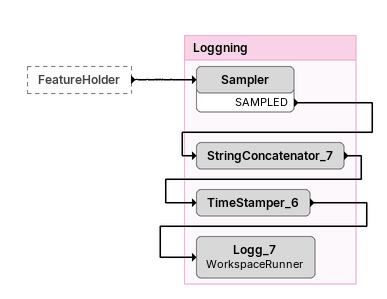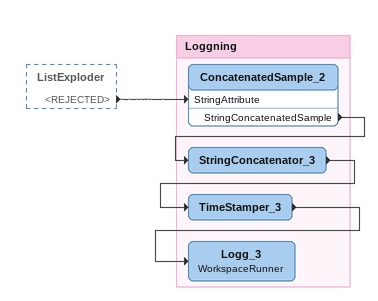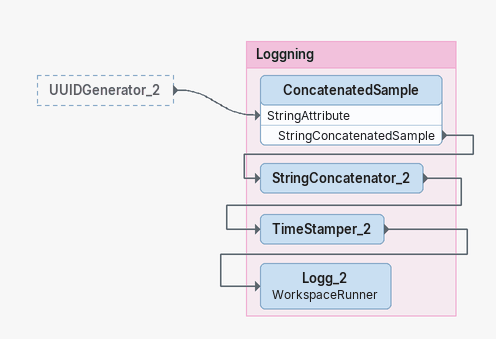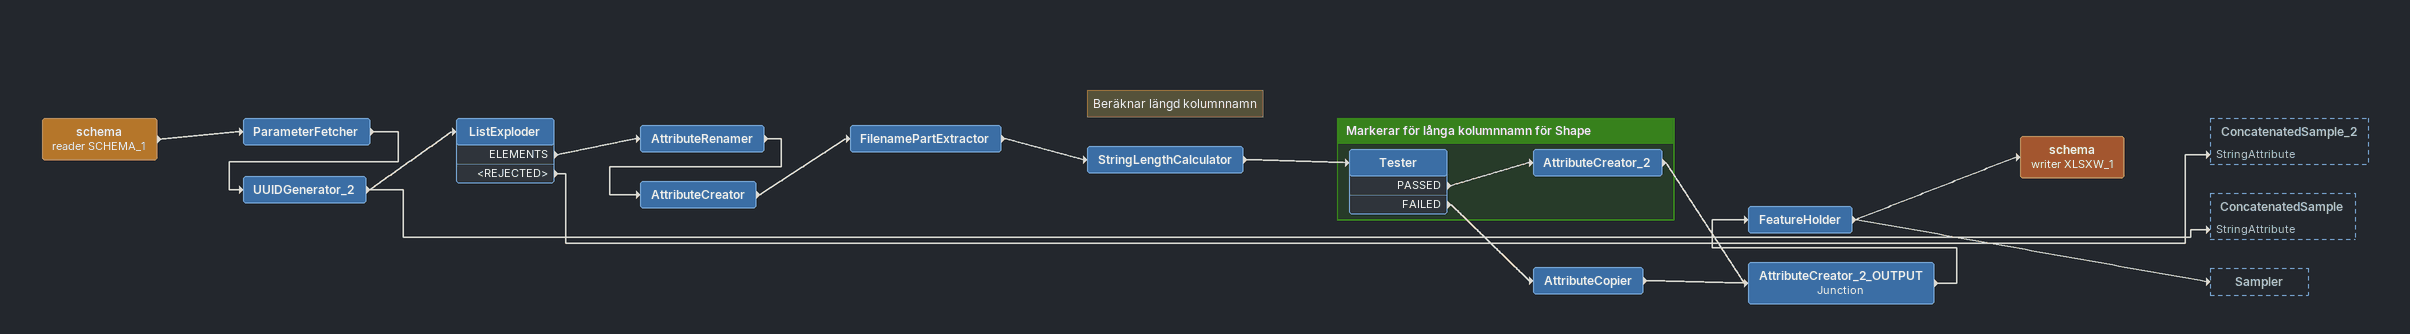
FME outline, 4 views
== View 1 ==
FeatureHolder [outside]
    -> Sampler

Bookmark: Loggning
Sampler
    SAMPLED -> StringConcatenator_7
StringConcatenator_7
    -> TimeStamper_6
TimeStamper_6
    -> Logg_7
Logg_7: WorkspaceRunner

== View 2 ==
ListExploder [outside]
    <REJECTED> -> ConcatenatedSample_2 [StringAttribute]

Bookmark: Loggning
ConcatenatedSample_2
    StringConcatenatedSample -> StringConcatenator_3
StringConcatenator_3
    -> TimeStamper_3
TimeStamper_3
    -> Logg_3
Logg_3: WorkspaceRunner

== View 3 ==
UUIDGenerator_2 [outside]
    -> ConcatenatedSample [StringAttribute]

Bookmark: Loggning
ConcatenatedSample
    StringConcatenatedSample -> StringConcatenator_2
StringConcatenator_2
    -> TimeStamper_2
TimeStamper_2
    -> Logg_2
Logg_2: WorkspaceRunner

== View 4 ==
schema (reader SCHEMA_1)
    -> ParameterFetcher
ParameterFetcher
    -> UUIDGenerator_2
UUIDGenerator_2
    -> ListExploder
    -> ConcatenatedSample [StringAttribute]
ListExploder
    ELEMENTS -> AttributeRenamer
    <REJECTED> -> ConcatenatedSample_2 [StringAttribute]
AttributeRenamer
    -> AttributeCreator
AttributeCreator
    -> FilenamePartExtractor
FilenamePartExtractor
    -> StringLengthCalculator
Note: Beräknar längd kolumnnamn
StringLengthCalculator
    -> Tester
AttributeCopier
    -> AttributeCreator_2_OUTPUT
AttributeCreator_2_OUTPUT: Junction
    -> FeatureHolder
FeatureHolder
    -> Sampler
    -> schema (writer XLSXW_1)
schema (writer XLSXW_1)

Bookmark: Markerar för långa kolumnnamn för Shape
Tester
    PASSED -> AttributeCreator_2
    FAILED -> AttributeCopier
AttributeCreator_2
    -> AttributeCreator_2_OUTPUT
